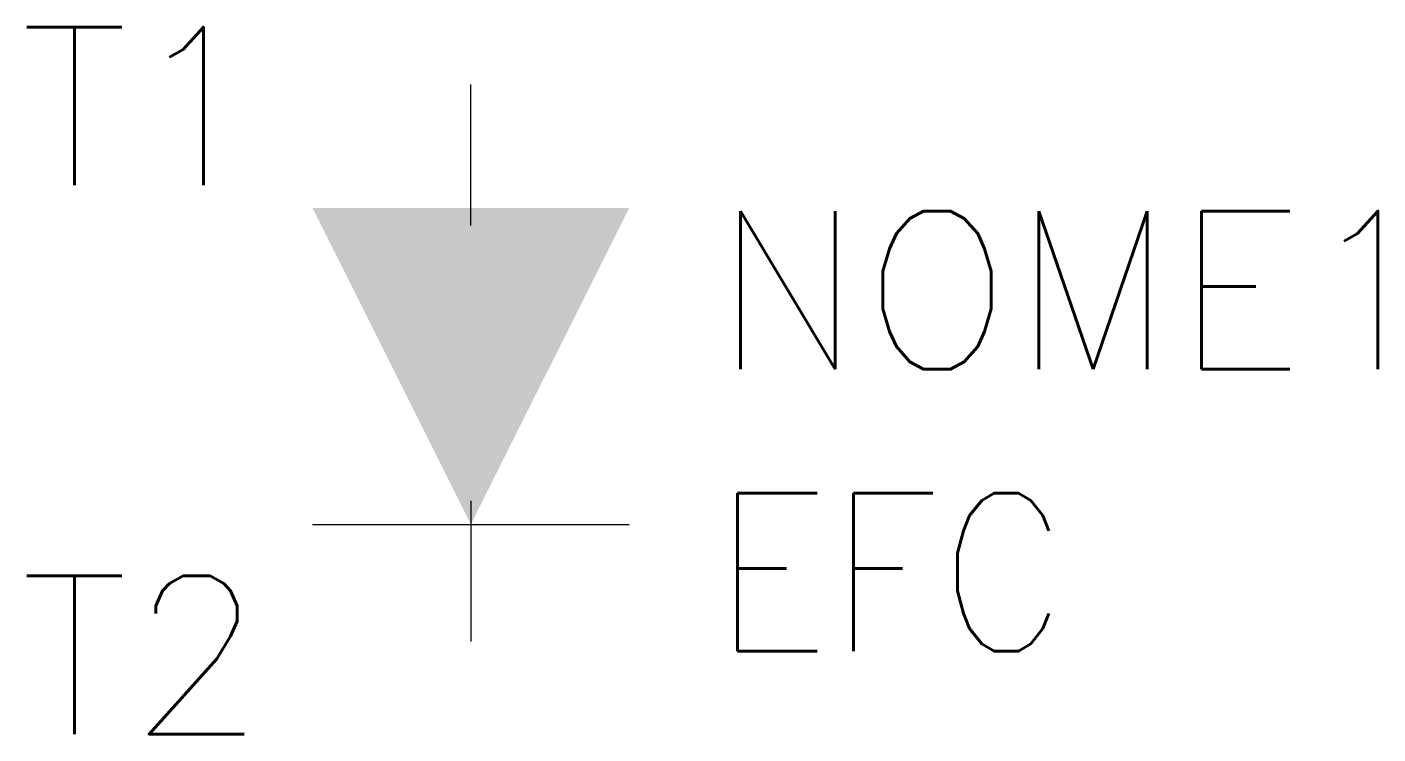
# Model space of a CAD drawing. Header units: millimetres. Extents: x -5.6 to 11.5, y -8.2 to 0.7.
import ezdxf
from ezdxf.enums import TextEntityAlignment as Align

# ---------------------------------------------------------------- set-up
doc = ezdxf.new("R2010")
doc.units = ezdxf.units.MM
doc.header["$LTSCALE"] = 10
doc.styles.add('ROMANS', font='romans.shx')

msp = doc.modelspace()

# ---------------------------------------------------------------- hatches: boundary and pattern name
h = msp.add_hatch(color=256)
h.paths.add_polyline_path([(2, -1.56), (0, -1.56), (0, -5.56)])
h.paths.add_polyline_path([(0, -5.56), (0, -1.56), (-2, -1.56)])

# ---------------------------------------------------------------- linework, layer by layer
for p, q in [((0, -1.781), (0, 0)), ((0, -5.262), (0, -7.042)), ((-2, -5.56), (2, -5.56))]:
    msp.add_line(p, q)

# ---------------------------------------------------------------- texts
at = {"style": 'ROMANS', "flags": 4}
for tag, p in [('T1', (-2.609, -0.271)), ('T2', (-2.609, -7.211))]:
    msp.add_attdef(tag, text='', height=2, dxfattribs=at).set_placement(p, align=Align.MIDDLE_RIGHT)
msp.add_attdef('NOME1', text='', height=2, dxfattribs=at).set_placement((3.063, -2.598), align=Align.MIDDLE_LEFT)
at = {"style": 'ROMANS', "width": 0.9}
msp.add_attdef('EFC', text='', height=2, dxfattribs=at).set_placement((3.063, -6.164), align=Align.MIDDLE_LEFT)

doc.saveas('drawing.dxf')
